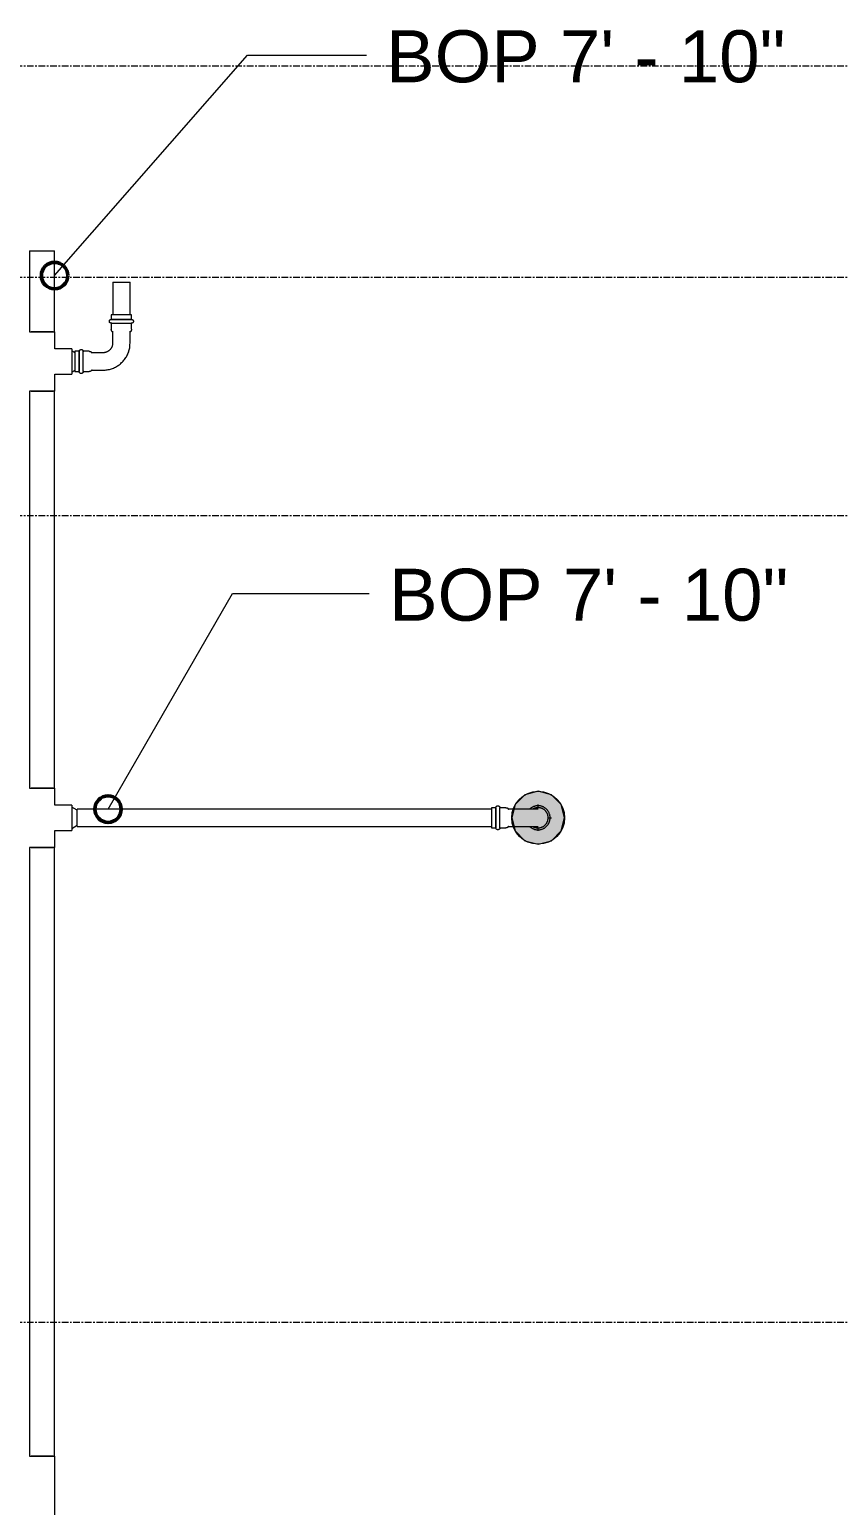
# Model space of a CAD drawing. Header units: inches. Extents: x -3679 to 241, y -496 to 1784.
# Drawn here: x -1073.6 to -1012.4, y 384.1 to 495.7 of the extents above; entities that cross this region are included whole.
import ezdxf

# ---------------------------------------------------------------- set-up
doc = ezdxf.new("R2010")
doc.units = ezdxf.units.IN
doc.header["$MEASUREMENT"] = 0
doc.linetypes.add('Grid Line', pattern=[0.875, 0.5, -0.125, 0.125, -0.125])
for name, color, linetype, lineweight in [('A-ANNO-NOTE', 250, 'Continuous', 9), ('G-ANNO-DIMS', 251, 'Continuous', 9), ('P-PIPE', 1, 'Continuous', 9), ('P-PIPE-CNTR', 1, 'Continuous', 9), ('S-GRID', 8, 'Continuous', 9)]:
    doc.layers.add(name, color=color, linetype=linetype, lineweight=lineweight)
doc.styles.add('Arial', font='arial.ttf', dxfattribs={"height": 3.934132})

# ---------------------------------------------------------------- blocks, each defined once
blk = doc.blocks.new('Victaulic-VicPress316-Elbow 90-45deg Style P568_P571 - Standard-V1-SECOND LEVEL')
at = {"layer": 'P-PIPE'}
for p, q in [((-0.77, 3.52), (-0.77, 3.18)), ((0.77, 3.52), (-0.77, 3.52)), ((0.77, 3.18), (0.77, 3.52)), ((-0.77, 3.18), (0.77, 3.18)), ((-0.77, 2.89), (-0.77, 2.44)), ((-0.77, 2.89), (0.77, 2.89)), ((-0.66, 2.28), (-0.66, 1.39)), ((0.66, 1.39), (0.66, 2.28)), ((0.77, 2.44), (0.77, 2.89)), ((-3.18, 0.77), (-3.52, 0.77)), ((-3.52, 0.77), (-3.52, -0.77)), ((-3.18, -0.77), (-3.18, 0.77)), ((-2.44, 0.77), (-2.89, 0.77)), ((-2.89, -0.77), (-2.89, 0.77)), ((-1.39, 0.66), (-2.28, 0.66)), ((-3.52, -0.77), (-3.18, -0.77)), ((-2.89, -0.77), (-2.44, -0.77)), ((-2.28, -0.66), (-1.39, -0.66))]:
    blk.add_line(p, q, dxfattribs=at)
at = {"layer": 'P-PIPE', "flags": 128}
for points in [[(-0.77, 2.89), (-0.77, 2.89), (-0.78, 2.89), (-0.78, 2.89), (-0.79, 2.89), (-0.8, 2.89), (-0.8, 2.89), (-0.81, 2.9), (-0.81, 2.9), (-0.82, 2.9), (-0.82, 2.9), (-0.83, 2.9), (-0.83, 2.91), (-0.84, 2.91), (-0.84, 2.91), (-0.85, 2.92), (-0.85, 2.92), (-0.86, 2.92), (-0.86, 2.93), (-0.87, 2.93), (-0.87, 2.93), (-0.87, 2.94), (-0.88, 2.94), (-0.88, 2.95), (-0.89, 2.95), (-0.89, 2.96), (-0.89, 2.96), (-0.89, 2.97), (-0.9, 2.97), (-0.9, 2.98), (-0.9, 2.98), (-0.9, 2.99), (-0.91, 2.99), (-0.91, 3), (-0.91, 3.01), (-0.91, 3.01), (-0.91, 3.02), (-0.91, 3.02), (-0.91, 3.03), (-0.91, 3.03), (-0.91, 3.04), (-0.91, 3.05), (-0.91, 3.05), (-0.91, 3.06), (-0.91, 3.06), (-0.91, 3.07), (-0.91, 3.07), (-0.91, 3.08), (-0.9, 3.09), (-0.9, 3.09), (-0.9, 3.1), (-0.9, 3.1), (-0.89, 3.11), (-0.89, 3.11), (-0.89, 3.12), (-0.88, 3.12), (-0.88, 3.13), (-0.88, 3.13), (-0.87, 3.14), (-0.87, 3.14), (-0.86, 3.14), (-0.86, 3.15), (-0.86, 3.15), (-0.85, 3.15), (-0.85, 3.16), (-0.84, 3.16), (-0.84, 3.16), (-0.83, 3.17), (-0.83, 3.17), (-0.82, 3.17), (-0.82, 3.17), (-0.81, 3.17), (-0.8, 3.18), (-0.8, 3.18), (-0.79, 3.18), (-0.79, 3.18), (-0.78, 3.18), (-0.78, 3.18), (-0.77, 3.18), (-0.77, 3.18)], [(0.77, 3.18), (0.77, 3.18), (0.76, 3.18), (0.76, 3.18), (0.76, 3.18), (0.75, 3.18), (0.74, 3.18), (0.74, 3.18), (0.73, 3.18), (0.72, 3.18), (0.71, 3.18), (0.69, 3.18), (0.68, 3.18), (0.67, 3.18), (0.65, 3.18), (0.63, 3.18), (0.61, 3.18), (0.6, 3.18), (0.58, 3.18), (0.56, 3.18), (0.53, 3.18), (0.51, 3.18), (0.49, 3.18), (0.46, 3.18), (0.44, 3.18), (0.41, 3.18), (0.39, 3.18), (0.36, 3.18), (0.33, 3.18), (0.31, 3.18), (0.28, 3.18), (0.25, 3.18), (0.22, 3.18), (0.19, 3.18), (0.16, 3.18), (0.13, 3.18), (0.1, 3.18), (0.07, 3.18), (0.04, 3.18), (0.01, 3.18), (-0.02, 3.18), (-0.05, 3.18), (-0.08, 3.18), (-0.11, 3.18), (-0.14, 3.18), (-0.17, 3.18), (-0.2, 3.18), (-0.23, 3.18), (-0.26, 3.18), (-0.29, 3.18), (-0.32, 3.18), (-0.35, 3.18), (-0.37, 3.18), (-0.4, 3.18), (-0.43, 3.18), (-0.45, 3.18), (-0.48, 3.18), (-0.5, 3.18), (-0.52, 3.18), (-0.54, 3.18), (-0.57, 3.18), (-0.59, 3.18), (-0.6, 3.18), (-0.62, 3.18), (-0.64, 3.18), (-0.66, 3.18), (-0.67, 3.18), (-0.69, 3.18), (-0.7, 3.18), (-0.71, 3.18), (-0.72, 3.18), (-0.73, 3.18), (-0.74, 3.18), (-0.75, 3.18), (-0.75, 3.18), (-0.76, 3.18), (-0.76, 3.18), (-0.77, 3.18), (-0.77, 3.18), (-0.77, 3.18)], [(-0.77, 3.18), (-0.77, 3.18), (-0.76, 3.18), (-0.76, 3.18), (-0.76, 3.18), (-0.75, 3.18), (-0.74, 3.18), (-0.74, 3.18), (-0.73, 3.18)], [(-0.77, 2.89), (-0.77, 2.89), (-0.76, 2.89), (-0.76, 2.89), (-0.76, 2.89), (-0.75, 2.89), (-0.74, 2.89), (-0.74, 2.89), (-0.73, 2.89), (-0.72, 2.89), (-0.71, 2.89), (-0.69, 2.89), (-0.68, 2.89), (-0.67, 2.89), (-0.65, 2.89), (-0.63, 2.89), (-0.61, 2.89), (-0.6, 2.89), (-0.58, 2.89), (-0.56, 2.89), (-0.53, 2.89), (-0.51, 2.89), (-0.49, 2.89), (-0.46, 2.89), (-0.44, 2.89), (-0.41, 2.89), (-0.39, 2.89), (-0.36, 2.89), (-0.33, 2.89), (-0.31, 2.89), (-0.28, 2.89), (-0.25, 2.89), (-0.22, 2.89), (-0.19, 2.89), (-0.16, 2.89), (-0.13, 2.89), (-0.1, 2.89), (-0.07, 2.89), (-0.04, 2.89), (-0.01, 2.89), (0.02, 2.89), (0.05, 2.89), (0.08, 2.89), (0.11, 2.89), (0.14, 2.89), (0.17, 2.89), (0.2, 2.89), (0.23, 2.89), (0.26, 2.89), (0.29, 2.89), (0.32, 2.89), (0.35, 2.89), (0.37, 2.89), (0.4, 2.89), (0.43, 2.89), (0.45, 2.89), (0.48, 2.89), (0.5, 2.89), (0.52, 2.89), (0.54, 2.89), (0.57, 2.89), (0.59, 2.89), (0.6, 2.89), (0.62, 2.89), (0.64, 2.89), (0.66, 2.89), (0.67, 2.89), (0.69, 2.89), (0.7, 2.89), (0.71, 2.89), (0.72, 2.89), (0.73, 2.89), (0.74, 2.89), (0.75, 2.89), (0.75, 2.89), (0.76, 2.89), (0.76, 2.89), (0.77, 2.89), (0.77, 2.89), (0.77, 2.89)], [(-0.72, 2.89), (-0.73, 2.89), (-0.74, 2.89), (-0.75, 2.89), (-0.75, 2.89), (-0.76, 2.89), (-0.76, 2.89), (-0.77, 2.89), (-0.77, 2.89), (-0.77, 2.89)], [(-0.66, 2.22), (-0.67, 2.23), (-0.67, 2.23), (-0.68, 2.24), (-0.69, 2.25), (-0.7, 2.26), (-0.7, 2.27), (-0.71, 2.27), (-0.72, 2.28), (-0.72, 2.29), (-0.73, 2.3), (-0.73, 2.31), (-0.74, 2.32), (-0.74, 2.33), (-0.75, 2.34), (-0.75, 2.35), (-0.76, 2.36), (-0.76, 2.37), (-0.76, 2.38), (-0.76, 2.39), (-0.76, 2.4), (-0.77, 2.42), (-0.77, 2.43), (-0.77, 2.44), (-0.77, 2.44)], [(0.77, 2.44), (0.77, 2.43), (0.77, 2.42), (0.76, 2.41), (0.76, 2.4), (0.76, 2.38), (0.76, 2.37), (0.76, 2.36), (0.75, 2.35), (0.75, 2.34), (0.74, 2.33), (0.74, 2.32), (0.74, 2.31), (0.73, 2.3), (0.72, 2.29), (0.72, 2.29), (0.71, 2.28), (0.71, 2.27), (0.7, 2.26), (0.69, 2.25), (0.68, 2.24), (0.68, 2.24), (0.67, 2.23), (0.66, 2.22), (0.66, 2.22)], [(0.72, 3.18), (0.73, 3.18), (0.74, 3.18), (0.75, 3.18), (0.75, 3.18), (0.76, 3.18), (0.76, 3.18), (0.77, 3.18), (0.77, 3.18), (0.77, 3.18)], [(0.77, 2.89), (0.77, 2.89), (0.76, 2.89), (0.76, 2.89), (0.76, 2.89), (0.75, 2.89), (0.74, 2.89), (0.74, 2.89), (0.73, 2.89)], [(0.77, 3.18), (0.77, 3.18), (0.78, 3.18), (0.78, 3.18), (0.79, 3.18), (0.8, 3.18), (0.8, 3.18), (0.81, 3.18), (0.81, 3.17), (0.82, 3.17), (0.82, 3.17), (0.83, 3.17), (0.83, 3.17), (0.84, 3.16), (0.84, 3.16), (0.85, 3.16), (0.85, 3.15), (0.86, 3.15), (0.86, 3.15), (0.87, 3.14), (0.87, 3.14), (0.87, 3.13), (0.88, 3.13), (0.88, 3.12), (0.89, 3.12), (0.89, 3.11), (0.89, 3.11), (0.89, 3.1), (0.9, 3.1), (0.9, 3.09), (0.9, 3.09), (0.9, 3.08), (0.91, 3.08), (0.91, 3.07), (0.91, 3.07), (0.91, 3.06), (0.91, 3.05), (0.91, 3.05), (0.91, 3.04), (0.91, 3.04), (0.91, 3.03), (0.91, 3.03), (0.91, 3.02), (0.91, 3.01), (0.91, 3.01), (0.91, 3), (0.91, 3), (0.91, 2.99), (0.9, 2.99), (0.9, 2.98), (0.9, 2.98), (0.9, 2.97), (0.89, 2.97), (0.89, 2.96), (0.89, 2.96), (0.88, 2.95), (0.88, 2.95), (0.88, 2.94), (0.87, 2.94), (0.87, 2.93), (0.86, 2.93), (0.86, 2.92), (0.86, 2.92), (0.85, 2.92), (0.85, 2.91), (0.84, 2.91), (0.84, 2.91), (0.83, 2.91), (0.83, 2.9), (0.82, 2.9), (0.82, 2.9), (0.81, 2.9), (0.8, 2.9), (0.8, 2.89), (0.79, 2.89), (0.79, 2.89), (0.78, 2.89), (0.78, 2.89), (0.77, 2.89), (0.77, 2.89)], [(-0.66, 1.39), (-0.66, 1.36), (-0.66, 1.33), (-0.66, 1.3), (-0.67, 1.28), (-0.67, 1.25), (-0.68, 1.22), (-0.69, 1.19), (-0.69, 1.16), (-0.7, 1.13), (-0.72, 1.11), (-0.73, 1.08), (-0.74, 1.05), (-0.75, 1.03), (-0.77, 1), (-0.79, 0.98), (-0.8, 0.95), (-0.82, 0.93), (-0.84, 0.91), (-0.86, 0.89), (-0.88, 0.87), (-0.9, 0.85), (-0.92, 0.83), (-0.95, 0.81), (-0.97, 0.79), (-1, 0.77), (-1.02, 0.76), (-1.05, 0.74), (-1.07, 0.73), (-1.1, 0.72), (-1.13, 0.71), (-1.15, 0.7), (-1.18, 0.69), (-1.21, 0.68), (-1.24, 0.67), (-1.27, 0.67), (-1.3, 0.66), (-1.33, 0.66), (-1.36, 0.66), (-1.39, 0.66), (-1.39, 0.66)], [(-1.39, -0.66), (-1.31, -0.66), (-1.23, -0.65), (-1.15, -0.64), (-1.07, -0.63), (-0.99, -0.62), (-0.91, -0.6), (-0.83, -0.58), (-0.75, -0.55), (-0.67, -0.53), (-0.59, -0.5), (-0.52, -0.46), (-0.45, -0.43), (-0.37, -0.39), (-0.3, -0.34), (-0.24, -0.3), (-0.17, -0.25), (-0.1, -0.2), (-0.04, -0.15), (0.02, -0.09), (0.08, -0.04), (0.13, 0.02), (0.19, 0.09), (0.24, 0.15), (0.29, 0.22), (0.33, 0.29), (0.38, 0.35), (0.42, 0.43), (0.45, 0.5), (0.49, 0.57), (0.52, 0.65), (0.55, 0.73), (0.57, 0.81), (0.59, 0.88), (0.61, 0.96), (0.63, 1.04), (0.64, 1.13), (0.65, 1.21), (0.65, 1.29), (0.66, 1.37), (0.66, 1.39)], [(-3.18, 0.77), (-3.18, 0.77), (-3.18, 0.78), (-3.18, 0.78), (-3.18, 0.79), (-3.18, 0.8), (-3.18, 0.8), (-3.18, 0.81), (-3.17, 0.81), (-3.17, 0.82), (-3.17, 0.82), (-3.17, 0.83), (-3.17, 0.83), (-3.16, 0.84), (-3.16, 0.84), (-3.16, 0.85), (-3.15, 0.85), (-3.15, 0.86), (-3.15, 0.86), (-3.14, 0.87), (-3.14, 0.87), (-3.13, 0.87), (-3.13, 0.88), (-3.12, 0.88), (-3.12, 0.89), (-3.11, 0.89), (-3.11, 0.89), (-3.1, 0.89), (-3.1, 0.9), (-3.09, 0.9), (-3.09, 0.9), (-3.08, 0.9), (-3.08, 0.91), (-3.07, 0.91), (-3.07, 0.91), (-3.06, 0.91), (-3.05, 0.91), (-3.05, 0.91), (-3.04, 0.91), (-3.04, 0.91), (-3.03, 0.91), (-3.03, 0.91), (-3.02, 0.91), (-3.01, 0.91), (-3.01, 0.91), (-3, 0.91), (-3, 0.91), (-2.99, 0.91), (-2.99, 0.9), (-2.98, 0.9), (-2.98, 0.9), (-2.97, 0.9), (-2.97, 0.89), (-2.96, 0.89), (-2.96, 0.89), (-2.95, 0.88), (-2.95, 0.88), (-2.94, 0.88), (-2.94, 0.87), (-2.93, 0.87), (-2.93, 0.86), (-2.92, 0.86), (-2.92, 0.86), (-2.92, 0.85), (-2.91, 0.85), (-2.91, 0.84), (-2.91, 0.84), (-2.91, 0.83), (-2.9, 0.83), (-2.9, 0.82), (-2.9, 0.82), (-2.9, 0.81), (-2.9, 0.8), (-2.89, 0.8), (-2.89, 0.79), (-2.89, 0.79), (-2.89, 0.78), (-2.89, 0.78), (-2.89, 0.77), (-2.89, 0.77)], [(-3.18, 0.77), (-3.18, 0.77), (-3.18, 0.76), (-3.18, 0.76), (-3.18, 0.76), (-3.18, 0.75), (-3.18, 0.74), (-3.18, 0.74), (-3.18, 0.73), (-3.18, 0.72), (-3.18, 0.71), (-3.18, 0.69), (-3.18, 0.68), (-3.18, 0.67), (-3.18, 0.65), (-3.18, 0.63), (-3.18, 0.61), (-3.18, 0.6), (-3.18, 0.58), (-3.18, 0.56), (-3.18, 0.53), (-3.18, 0.51), (-3.18, 0.49), (-3.18, 0.46), (-3.18, 0.44), (-3.18, 0.41), (-3.18, 0.39), (-3.18, 0.36), (-3.18, 0.33), (-3.18, 0.31), (-3.18, 0.28), (-3.18, 0.25), (-3.18, 0.22), (-3.18, 0.19), (-3.18, 0.16), (-3.18, 0.13), (-3.18, 0.1), (-3.18, 0.07), (-3.18, 0.04), (-3.18, 0.01), (-3.18, -0.02), (-3.18, -0.05), (-3.18, -0.08), (-3.18, -0.11), (-3.18, -0.14), (-3.18, -0.17), (-3.18, -0.2), (-3.18, -0.23), (-3.18, -0.26), (-3.18, -0.29), (-3.18, -0.32), (-3.18, -0.35), (-3.18, -0.37), (-3.18, -0.4), (-3.18, -0.43), (-3.18, -0.45), (-3.18, -0.48), (-3.18, -0.5), (-3.18, -0.52), (-3.18, -0.54), (-3.18, -0.57), (-3.18, -0.59), (-3.18, -0.6), (-3.18, -0.62), (-3.18, -0.64), (-3.18, -0.66), (-3.18, -0.67), (-3.18, -0.69), (-3.18, -0.7), (-3.18, -0.71), (-3.18, -0.72), (-3.18, -0.73), (-3.18, -0.74), (-3.18, -0.75), (-3.18, -0.75), (-3.18, -0.76), (-3.18, -0.76), (-3.18, -0.77), (-3.18, -0.77), (-3.18, -0.77)], [(-3.18, 0.72), (-3.18, 0.73), (-3.18, 0.74), (-3.18, 0.75), (-3.18, 0.75), (-3.18, 0.76), (-3.18, 0.76), (-3.18, 0.77), (-3.18, 0.77), (-3.18, 0.77)], [(-2.89, -0.77), (-2.89, -0.77), (-2.89, -0.76), (-2.89, -0.76), (-2.89, -0.76), (-2.89, -0.75), (-2.89, -0.74), (-2.89, -0.74), (-2.89, -0.73), (-2.89, -0.72), (-2.89, -0.71), (-2.89, -0.69), (-2.89, -0.68), (-2.89, -0.67), (-2.89, -0.65), (-2.89, -0.63), (-2.89, -0.61), (-2.89, -0.6), (-2.89, -0.58), (-2.89, -0.56), (-2.89, -0.53), (-2.89, -0.51), (-2.89, -0.49), (-2.89, -0.46), (-2.89, -0.44), (-2.89, -0.41), (-2.89, -0.39), (-2.89, -0.36), (-2.89, -0.33), (-2.89, -0.31), (-2.89, -0.28), (-2.89, -0.25), (-2.89, -0.22), (-2.89, -0.19), (-2.89, -0.16), (-2.89, -0.13), (-2.89, -0.1), (-2.89, -0.07), (-2.89, -0.04), (-2.89, -0.01), (-2.89, 0.02), (-2.89, 0.05), (-2.89, 0.08), (-2.89, 0.11), (-2.89, 0.14), (-2.89, 0.17), (-2.89, 0.2), (-2.89, 0.23), (-2.89, 0.26), (-2.89, 0.29), (-2.89, 0.32), (-2.89, 0.35), (-2.89, 0.37), (-2.89, 0.4), (-2.89, 0.43), (-2.89, 0.45), (-2.89, 0.48), (-2.89, 0.5), (-2.89, 0.52), (-2.89, 0.54), (-2.89, 0.57), (-2.89, 0.59), (-2.89, 0.6), (-2.89, 0.62), (-2.89, 0.64), (-2.89, 0.66), (-2.89, 0.67), (-2.89, 0.69), (-2.89, 0.7), (-2.89, 0.71), (-2.89, 0.72), (-2.89, 0.73), (-2.89, 0.74), (-2.89, 0.75), (-2.89, 0.75), (-2.89, 0.76), (-2.89, 0.76), (-2.89, 0.77), (-2.89, 0.77), (-2.89, 0.77)], [(-2.89, 0.77), (-2.89, 0.77), (-2.89, 0.76), (-2.89, 0.76), (-2.89, 0.76), (-2.89, 0.75), (-2.89, 0.74), (-2.89, 0.74), (-2.89, 0.73)], [(-2.44, 0.77), (-2.43, 0.77), (-2.42, 0.77), (-2.41, 0.76), (-2.4, 0.76), (-2.38, 0.76), (-2.37, 0.76), (-2.36, 0.76), (-2.35, 0.75), (-2.34, 0.75), (-2.33, 0.74), (-2.32, 0.74), (-2.31, 0.74), (-2.3, 0.73), (-2.29, 0.72), (-2.29, 0.72), (-2.28, 0.71), (-2.27, 0.71), (-2.26, 0.7), (-2.25, 0.69), (-2.24, 0.68), (-2.24, 0.68), (-2.23, 0.67), (-2.22, 0.66), (-2.22, 0.66)], [(-3.18, -0.77), (-3.18, -0.77), (-3.18, -0.76), (-3.18, -0.76), (-3.18, -0.76), (-3.18, -0.75), (-3.18, -0.74), (-3.18, -0.74), (-3.18, -0.73)], [(-2.89, -0.77), (-2.89, -0.77), (-2.89, -0.78), (-2.89, -0.78), (-2.89, -0.79), (-2.89, -0.8), (-2.89, -0.8), (-2.9, -0.81), (-2.9, -0.81), (-2.9, -0.82), (-2.9, -0.82), (-2.9, -0.83), (-2.91, -0.83), (-2.91, -0.84), (-2.91, -0.84), (-2.92, -0.85), (-2.92, -0.85), (-2.92, -0.86), (-2.93, -0.86), (-2.93, -0.87), (-2.93, -0.87), (-2.94, -0.87), (-2.94, -0.88), (-2.95, -0.88), (-2.95, -0.89), (-2.96, -0.89), (-2.96, -0.89), (-2.97, -0.89), (-2.97, -0.9), (-2.98, -0.9), (-2.98, -0.9), (-2.99, -0.9), (-2.99, -0.91), (-3, -0.91), (-3.01, -0.91), (-3.01, -0.91), (-3.02, -0.91), (-3.02, -0.91), (-3.03, -0.91), (-3.03, -0.91), (-3.04, -0.91), (-3.05, -0.91), (-3.05, -0.91), (-3.06, -0.91), (-3.06, -0.91), (-3.07, -0.91), (-3.07, -0.91), (-3.08, -0.91), (-3.09, -0.9), (-3.09, -0.9), (-3.1, -0.9), (-3.1, -0.9), (-3.11, -0.89), (-3.11, -0.89), (-3.12, -0.89), (-3.12, -0.88), (-3.13, -0.88), (-3.13, -0.88), (-3.14, -0.87), (-3.14, -0.87), (-3.14, -0.86), (-3.15, -0.86), (-3.15, -0.86), (-3.15, -0.85), (-3.16, -0.85), (-3.16, -0.84), (-3.16, -0.84), (-3.17, -0.83), (-3.17, -0.83), (-3.17, -0.82), (-3.17, -0.82), (-3.17, -0.81), (-3.18, -0.8), (-3.18, -0.8), (-3.18, -0.79), (-3.18, -0.79), (-3.18, -0.78), (-3.18, -0.78), (-3.18, -0.77), (-3.18, -0.77)], [(-2.89, -0.72), (-2.89, -0.73), (-2.89, -0.74), (-2.89, -0.75), (-2.89, -0.75), (-2.89, -0.76), (-2.89, -0.76), (-2.89, -0.77), (-2.89, -0.77), (-2.89, -0.77)], [(-2.22, -0.66), (-2.23, -0.67), (-2.23, -0.67), (-2.24, -0.68), (-2.25, -0.69), (-2.26, -0.7), (-2.27, -0.7), (-2.27, -0.71), (-2.28, -0.72), (-2.29, -0.72), (-2.3, -0.73), (-2.31, -0.73), (-2.32, -0.74), (-2.33, -0.74), (-2.34, -0.75), (-2.35, -0.75), (-2.36, -0.76), (-2.37, -0.76), (-2.38, -0.76), (-2.39, -0.76), (-2.4, -0.76), (-2.42, -0.77), (-2.43, -0.77), (-2.44, -0.77), (-2.44, -0.77)]]:
    blk.add_lwpolyline(points, dxfattribs=at)
blk = doc.blocks.new('Victaulic-VicPress316-Elbow 90-45deg Style P568_P571 - Standard-V2-SECOND LEVEL')
at = {"layer": 'P-PIPE'}
for p, q in [((-3203.7, 731.1), (-3203.7, 730.2)), ((-3202.39, 730.21), (-3202.39, 731.1)), ((-3203.81, 730.05), (-3203.81, 729.6)), ((-3202.28, 729.6), (-3202.28, 730.05)), ((-3203.05, 729.6), (-3203.81, 729.6)), ((-3203.81, 729.31), (-3203.81, 728.97)), ((-3203.05, 729.31), (-3203.81, 729.31)), ((-3203.81, 728.97), (-3203.05, 728.97)), ((-3202.28, 729.6), (-3203.05, 729.6)), ((-3202.28, 729.31), (-3203.05, 729.31)), ((-3203.05, 728.97), (-3202.28, 728.97)), ((-3202.28, 728.97), (-3202.28, 729.31))]:
    blk.add_line(p, q, dxfattribs=at)
at = {"layer": 'P-PIPE', "flags": 128}
for points in [[(-3203.05, 733.4), (-3203.08, 733.4), (-3203.12, 733.4), (-3203.16, 733.4), (-3203.19, 733.39), (-3203.23, 733.38), (-3203.26, 733.38), (-3203.3, 733.37), (-3203.33, 733.36), (-3203.37, 733.34), (-3203.4, 733.33), (-3203.43, 733.32), (-3203.47, 733.3), (-3203.5, 733.28), (-3203.53, 733.26), (-3203.56, 733.24), (-3203.59, 733.22), (-3203.62, 733.2), (-3203.65, 733.18), (-3203.67, 733.15), (-3203.7, 733.13), (-3203.73, 733.1), (-3203.75, 733.07), (-3203.77, 733.04), (-3203.79, 733.01), (-3203.81, 732.98), (-3203.83, 732.95), (-3203.85, 732.92), (-3203.87, 732.89), (-3203.88, 732.85), (-3203.9, 732.82), (-3203.91, 732.79), (-3203.92, 732.75), (-3203.93, 732.72), (-3203.94, 732.68), (-3203.94, 732.65), (-3203.95, 732.61), (-3203.95, 732.57), (-3203.96, 732.54), (-3203.96, 732.5), (-3203.96, 732.46), (-3203.96, 732.43), (-3203.95, 732.39), (-3203.95, 732.35), (-3203.94, 732.32), (-3203.93, 732.28), (-3203.93, 732.25), (-3203.91, 732.21), (-3203.9, 732.18), (-3203.89, 732.14), (-3203.88, 732.11), (-3203.86, 732.08), (-3203.84, 732.05), (-3203.82, 732.01), (-3203.8, 731.98), (-3203.78, 731.95), (-3203.76, 731.92), (-3203.74, 731.9), (-3203.71, 731.87)], [(-3203.05, 733.26), (-3203.08, 733.26), (-3203.11, 733.25), (-3203.14, 733.25), (-3203.17, 733.25), (-3203.2, 733.24), (-3203.23, 733.23), (-3203.26, 733.23), (-3203.29, 733.22), (-3203.32, 733.21), (-3203.34, 733.2), (-3203.37, 733.18), (-3203.4, 733.17), (-3203.43, 733.16), (-3203.45, 733.14), (-3203.48, 733.12), (-3203.5, 733.1), (-3203.53, 733.09), (-3203.55, 733.07), (-3203.57, 733.05), (-3203.6, 733.02), (-3203.62, 733), (-3203.64, 732.98), (-3203.66, 732.95), (-3203.67, 732.93), (-3203.69, 732.9), (-3203.71, 732.88), (-3203.72, 732.85), (-3203.74, 732.82), (-3203.75, 732.8), (-3203.76, 732.77), (-3203.77, 732.74), (-3203.78, 732.71), (-3203.79, 732.68), (-3203.8, 732.65), (-3203.8, 732.62), (-3203.81, 732.59), (-3203.81, 732.56), (-3203.81, 732.53), (-3203.81, 732.5), (-3203.81, 732.47), (-3203.81, 732.44), (-3203.81, 732.41), (-3203.8, 732.38), (-3203.8, 732.35), (-3203.79, 732.32), (-3203.78, 732.29), (-3203.78, 732.26), (-3203.77, 732.23), (-3203.76, 732.2), (-3203.74, 732.17), (-3203.73, 732.14), (-3203.72, 732.12), (-3203.7, 732.1)], [(-3202.39, 731.86), (-3202.37, 731.88), (-3202.34, 731.91), (-3202.32, 731.94), (-3202.3, 731.97), (-3202.28, 732), (-3202.26, 732.03), (-3202.24, 732.06), (-3202.23, 732.09), (-3202.21, 732.13), (-3202.2, 732.16), (-3202.18, 732.19), (-3202.17, 732.23), (-3202.16, 732.26), (-3202.15, 732.3), (-3202.15, 732.33), (-3202.14, 732.37), (-3202.14, 732.41), (-3202.14, 732.44), (-3202.13, 732.48), (-3202.13, 732.52), (-3202.14, 732.55), (-3202.14, 732.59), (-3202.14, 732.63), (-3202.15, 732.66), (-3202.16, 732.7), (-3202.17, 732.73), (-3202.18, 732.77), (-3202.19, 732.8), (-3202.2, 732.84), (-3202.22, 732.87), (-3202.23, 732.9), (-3202.25, 732.93), (-3202.27, 732.97), (-3202.29, 733), (-3202.31, 733.03), (-3202.33, 733.06), (-3202.35, 733.08), (-3202.38, 733.11), (-3202.4, 733.14), (-3202.43, 733.16), (-3202.46, 733.19), (-3202.49, 733.21), (-3202.51, 733.23), (-3202.55, 733.25), (-3202.58, 733.27), (-3202.61, 733.29), (-3202.64, 733.31), (-3202.67, 733.32), (-3202.71, 733.34), (-3202.74, 733.35), (-3202.78, 733.36), (-3202.81, 733.37), (-3202.85, 733.38), (-3202.88, 733.39), (-3202.92, 733.39), (-3202.95, 733.4), (-3202.99, 733.4), (-3203.03, 733.4), (-3203.05, 733.4)], [(-3202.39, 732.1), (-3202.37, 732.13), (-3202.36, 732.16), (-3202.34, 732.18), (-3202.33, 732.21), (-3202.32, 732.24), (-3202.31, 732.27), (-3202.3, 732.3), (-3202.3, 732.33), (-3202.29, 732.36), (-3202.29, 732.39), (-3202.28, 732.42), (-3202.28, 732.45), (-3202.28, 732.48), (-3202.28, 732.51), (-3202.28, 732.54), (-3202.28, 732.57), (-3202.29, 732.6), (-3202.29, 732.63), (-3202.3, 732.66), (-3202.31, 732.69), (-3202.32, 732.72), (-3202.33, 732.75), (-3202.34, 732.78), (-3202.35, 732.81), (-3202.36, 732.84), (-3202.38, 732.86), (-3202.39, 732.89), (-3202.41, 732.92), (-3202.43, 732.94), (-3202.44, 732.97), (-3202.46, 732.99), (-3202.48, 733.01), (-3202.51, 733.03), (-3202.53, 733.06), (-3202.55, 733.08), (-3202.58, 733.09), (-3202.6, 733.11), (-3202.62, 733.13), (-3202.65, 733.15), (-3202.68, 733.16), (-3202.7, 733.18), (-3202.73, 733.19), (-3202.76, 733.2), (-3202.79, 733.21), (-3202.82, 733.22), (-3202.85, 733.23), (-3202.88, 733.24), (-3202.91, 733.24), (-3202.94, 733.25), (-3202.97, 733.25), (-3203, 733.26), (-3203.03, 733.26), (-3203.05, 733.26)], [(-3203.7, 732.49), (-3203.7, 732.49), (-3203.7, 732.49), (-3203.7, 732.48), (-3203.7, 732.47), (-3203.7, 732.46), (-3203.7, 732.45), (-3203.7, 732.44), (-3203.7, 732.42), (-3203.7, 732.4), (-3203.7, 732.38), (-3203.7, 732.36), (-3203.7, 732.33), (-3203.7, 732.31), (-3203.7, 732.28), (-3203.7, 732.25), (-3203.7, 732.21), (-3203.7, 732.18), (-3203.7, 732.14), (-3203.7, 732.11), (-3203.7, 732.07), (-3203.7, 732.03), (-3203.7, 731.98), (-3203.7, 731.94), (-3203.7, 731.9), (-3203.7, 731.85), (-3203.7, 731.8), (-3203.7, 731.75), (-3203.7, 731.7), (-3203.7, 731.65), (-3203.7, 731.6), (-3203.7, 731.55), (-3203.7, 731.5), (-3203.7, 731.44), (-3203.7, 731.39), (-3203.7, 731.33), (-3203.7, 731.28), (-3203.7, 731.22), (-3203.7, 731.17), (-3203.7, 731.11), (-3203.7, 731.1)], [(-3202.39, 731.1), (-3202.39, 731.15), (-3202.39, 731.21), (-3202.39, 731.26), (-3202.39, 731.32), (-3202.39, 731.37), (-3202.39, 731.43), (-3202.39, 731.48), (-3202.39, 731.54), (-3202.39, 731.59), (-3202.39, 731.64), (-3202.39, 731.69), (-3202.39, 731.74), (-3202.39, 731.79), (-3202.39, 731.84), (-3202.39, 731.88), (-3202.39, 731.93), (-3202.39, 731.97), (-3202.39, 732.02), (-3202.39, 732.06), (-3202.39, 732.1), (-3202.39, 732.13), (-3202.39, 732.17), (-3202.39, 732.21), (-3202.39, 732.24), (-3202.39, 732.27), (-3202.39, 732.3), (-3202.39, 732.33), (-3202.39, 732.35), (-3202.39, 732.37), (-3202.39, 732.4), (-3202.39, 732.41), (-3202.39, 732.43), (-3202.39, 732.45), (-3202.39, 732.46), (-3202.39, 732.47), (-3202.39, 732.48), (-3202.39, 732.48), (-3202.39, 732.49), (-3202.39, 732.49), (-3202.39, 732.49)], [(-3203.81, 730.05), (-3203.81, 730.06), (-3203.81, 730.07), (-3203.81, 730.08), (-3203.81, 730.09), (-3203.81, 730.11), (-3203.8, 730.12), (-3203.8, 730.13), (-3203.8, 730.14), (-3203.8, 730.15), (-3203.79, 730.16), (-3203.79, 730.17), (-3203.78, 730.18), (-3203.78, 730.19), (-3203.77, 730.2), (-3203.76, 730.2), (-3203.76, 730.21), (-3203.75, 730.22), (-3203.74, 730.23), (-3203.74, 730.24), (-3203.73, 730.25), (-3203.72, 730.25), (-3203.71, 730.26), (-3203.71, 730.27), (-3203.7, 730.27)], [(-3202.39, 730.27), (-3202.38, 730.26), (-3202.37, 730.26), (-3202.36, 730.25), (-3202.36, 730.24), (-3202.35, 730.23), (-3202.34, 730.22), (-3202.33, 730.22), (-3202.33, 730.21), (-3202.32, 730.2), (-3202.32, 730.19), (-3202.31, 730.18), (-3202.31, 730.17), (-3202.3, 730.16), (-3202.3, 730.15), (-3202.29, 730.14), (-3202.29, 730.13), (-3202.29, 730.12), (-3202.29, 730.11), (-3202.28, 730.1), (-3202.28, 730.09), (-3202.28, 730.07), (-3202.28, 730.06), (-3202.28, 730.05), (-3202.28, 730.05)], [(-3203.81, 729.31), (-3203.82, 729.31), (-3203.82, 729.31), (-3203.83, 729.31), (-3203.84, 729.31), (-3203.84, 729.31), (-3203.85, 729.31), (-3203.85, 729.31), (-3203.86, 729.32), (-3203.86, 729.32), (-3203.87, 729.32), (-3203.87, 729.32), (-3203.88, 729.32), (-3203.88, 729.33), (-3203.89, 729.33), (-3203.89, 729.33), (-3203.9, 729.34), (-3203.9, 729.34), (-3203.91, 729.34), (-3203.91, 729.35), (-3203.92, 729.35), (-3203.92, 729.36), (-3203.92, 729.36), (-3203.93, 729.37), (-3203.93, 729.37), (-3203.93, 729.38), (-3203.94, 729.38), (-3203.94, 729.39), (-3203.94, 729.39), (-3203.95, 729.4), (-3203.95, 729.4), (-3203.95, 729.41), (-3203.95, 729.41), (-3203.95, 729.42), (-3203.95, 729.42), (-3203.96, 729.43), (-3203.96, 729.44), (-3203.96, 729.44), (-3203.96, 729.45), (-3203.96, 729.45), (-3203.96, 729.46), (-3203.96, 729.46), (-3203.96, 729.47), (-3203.96, 729.48), (-3203.96, 729.48), (-3203.95, 729.49), (-3203.95, 729.49), (-3203.95, 729.5), (-3203.95, 729.5), (-3203.95, 729.51), (-3203.94, 729.51), (-3203.94, 729.52), (-3203.94, 729.52), (-3203.94, 729.53), (-3203.93, 729.53), (-3203.93, 729.54), (-3203.93, 729.54), (-3203.92, 729.55), (-3203.92, 729.55), (-3203.92, 729.56), (-3203.91, 729.56), (-3203.91, 729.57), (-3203.9, 729.57), (-3203.9, 729.57), (-3203.89, 729.58), (-3203.89, 729.58), (-3203.88, 729.58), (-3203.88, 729.58), (-3203.87, 729.59), (-3203.87, 729.59), (-3203.86, 729.59), (-3203.86, 729.59), (-3203.85, 729.59), (-3203.84, 729.6), (-3203.84, 729.6), (-3203.83, 729.6), (-3203.83, 729.6), (-3203.82, 729.6), (-3203.82, 729.6), (-3203.81, 729.6)], [(-3203.05, 729.6), (-3203.08, 729.6), (-3203.11, 729.6), (-3203.14, 729.6), (-3203.17, 729.6), (-3203.2, 729.6), (-3203.23, 729.6), (-3203.26, 729.6), (-3203.29, 729.6), (-3203.32, 729.6), (-3203.34, 729.6), (-3203.37, 729.6), (-3203.4, 729.6), (-3203.43, 729.6), (-3203.45, 729.6), (-3203.48, 729.6), (-3203.5, 729.6), (-3203.53, 729.6), (-3203.55, 729.6), (-3203.57, 729.6), (-3203.6, 729.6), (-3203.62, 729.6), (-3203.64, 729.6), (-3203.66, 729.6), (-3203.67, 729.6), (-3203.69, 729.6), (-3203.71, 729.6), (-3203.72, 729.6), (-3203.74, 729.6), (-3203.75, 729.6), (-3203.76, 729.6), (-3203.77, 729.6), (-3203.78, 729.6), (-3203.79, 729.6), (-3203.8, 729.6), (-3203.8, 729.6), (-3203.81, 729.6), (-3203.81, 729.6), (-3203.81, 729.6), (-3203.81, 729.6), (-3203.81, 729.6)], [(-3203.81, 729.6), (-3203.81, 729.6), (-3203.81, 729.6), (-3203.81, 729.6), (-3203.8, 729.6), (-3203.8, 729.6), (-3203.79, 729.6), (-3203.78, 729.6), (-3203.77, 729.6)], [(-3203.77, 729.31), (-3203.78, 729.31), (-3203.79, 729.31), (-3203.8, 729.31), (-3203.8, 729.31), (-3203.81, 729.31), (-3203.81, 729.31), (-3203.81, 729.31), (-3203.81, 729.31), (-3203.81, 729.31)], [(-3203.81, 729.31), (-3203.81, 729.31), (-3203.81, 729.31), (-3203.81, 729.31), (-3203.8, 729.31), (-3203.8, 729.31), (-3203.79, 729.31), (-3203.78, 729.31), (-3203.77, 729.31), (-3203.76, 729.31), (-3203.75, 729.31), (-3203.74, 729.31), (-3203.73, 729.31), (-3203.71, 729.31), (-3203.7, 729.31), (-3203.68, 729.31), (-3203.66, 729.31), (-3203.64, 729.31), (-3203.62, 729.31), (-3203.6, 729.31), (-3203.58, 729.31), (-3203.56, 729.31), (-3203.53, 729.31), (-3203.51, 729.31), (-3203.49, 729.31), (-3203.46, 729.31), (-3203.43, 729.31), (-3203.41, 729.31), (-3203.38, 729.31), (-3203.35, 729.31), (-3203.32, 729.31), (-3203.29, 729.31), (-3203.27, 729.31), (-3203.24, 729.31), (-3203.21, 729.31), (-3203.18, 729.31), (-3203.15, 729.31), (-3203.12, 729.31), (-3203.08, 729.31), (-3203.05, 729.31), (-3203.05, 729.31)], [(-3202.28, 729.6), (-3202.28, 729.6), (-3202.28, 729.6), (-3202.29, 729.6), (-3202.29, 729.6), (-3202.29, 729.6), (-3202.3, 729.6), (-3202.31, 729.6), (-3202.32, 729.6), (-3202.33, 729.6), (-3202.34, 729.6), (-3202.35, 729.6), (-3202.37, 729.6), (-3202.38, 729.6), (-3202.4, 729.6), (-3202.41, 729.6), (-3202.43, 729.6), (-3202.45, 729.6), (-3202.47, 729.6), (-3202.49, 729.6), (-3202.51, 729.6), (-3202.53, 729.6), (-3202.56, 729.6), (-3202.58, 729.6), (-3202.61, 729.6), (-3202.63, 729.6), (-3202.66, 729.6), (-3202.68, 729.6), (-3202.71, 729.6), (-3202.74, 729.6), (-3202.77, 729.6), (-3202.8, 729.6), (-3202.83, 729.6), (-3202.86, 729.6), (-3202.89, 729.6), (-3202.92, 729.6), (-3202.95, 729.6), (-3202.98, 729.6), (-3203.01, 729.6), (-3203.04, 729.6), (-3203.05, 729.6)], [(-3203.05, 729.31), (-3203.02, 729.31), (-3202.98, 729.31), (-3202.95, 729.31), (-3202.92, 729.31), (-3202.89, 729.31), (-3202.86, 729.31), (-3202.83, 729.31), (-3202.8, 729.31), (-3202.78, 729.31), (-3202.75, 729.31), (-3202.72, 729.31), (-3202.69, 729.31), (-3202.67, 729.31), (-3202.64, 729.31), (-3202.61, 729.31), (-3202.59, 729.31), (-3202.56, 729.31), (-3202.54, 729.31), (-3202.52, 729.31), (-3202.5, 729.31), (-3202.48, 729.31), (-3202.46, 729.31), (-3202.44, 729.31), (-3202.42, 729.31), (-3202.4, 729.31), (-3202.39, 729.31), (-3202.37, 729.31), (-3202.36, 729.31), (-3202.34, 729.31), (-3202.33, 729.31), (-3202.32, 729.31), (-3202.31, 729.31), (-3202.3, 729.31), (-3202.3, 729.31), (-3202.29, 729.31), (-3202.29, 729.31), (-3202.28, 729.31), (-3202.28, 729.31), (-3202.28, 729.31), (-3202.28, 729.31)], [(-3202.32, 729.6), (-3202.31, 729.6), (-3202.3, 729.6), (-3202.3, 729.6), (-3202.29, 729.6), (-3202.29, 729.6), (-3202.28, 729.6), (-3202.28, 729.6), (-3202.28, 729.6), (-3202.28, 729.6)], [(-3202.28, 729.31), (-3202.28, 729.31), (-3202.28, 729.31), (-3202.29, 729.31), (-3202.29, 729.31), (-3202.29, 729.31), (-3202.3, 729.31), (-3202.31, 729.31), (-3202.32, 729.31)], [(-3202.28, 729.6), (-3202.27, 729.6), (-3202.27, 729.6), (-3202.26, 729.6), (-3202.26, 729.6), (-3202.25, 729.6), (-3202.24, 729.6), (-3202.24, 729.59), (-3202.23, 729.59), (-3202.23, 729.59), (-3202.22, 729.59), (-3202.22, 729.59), (-3202.21, 729.58), (-3202.21, 729.58), (-3202.2, 729.58), (-3202.2, 729.57), (-3202.19, 729.57), (-3202.19, 729.57), (-3202.18, 729.56), (-3202.18, 729.56), (-3202.18, 729.56), (-3202.17, 729.55), (-3202.17, 729.55), (-3202.16, 729.54), (-3202.16, 729.54), (-3202.16, 729.53), (-3202.15, 729.53), (-3202.15, 729.52), (-3202.15, 729.52), (-3202.15, 729.51), (-3202.14, 729.51), (-3202.14, 729.5), (-3202.14, 729.5), (-3202.14, 729.49), (-3202.14, 729.48), (-3202.14, 729.48), (-3202.14, 729.47), (-3202.13, 729.47), (-3202.13, 729.46), (-3202.13, 729.46), (-3202.13, 729.45), (-3202.13, 729.44), (-3202.13, 729.44), (-3202.14, 729.43), (-3202.14, 729.43), (-3202.14, 729.42), (-3202.14, 729.42), (-3202.14, 729.41), (-3202.14, 729.4), (-3202.14, 729.4), (-3202.15, 729.39), (-3202.15, 729.39), (-3202.15, 729.38), (-3202.16, 729.38), (-3202.16, 729.37), (-3202.16, 729.37), (-3202.17, 729.36), (-3202.17, 729.36), (-3202.17, 729.35), (-3202.18, 729.35), (-3202.18, 729.35), (-3202.19, 729.34), (-3202.19, 729.34), (-3202.19, 729.34), (-3202.2, 729.33), (-3202.2, 729.33), (-3202.21, 729.33), (-3202.21, 729.32), (-3202.22, 729.32), (-3202.23, 729.32), (-3202.23, 729.32), (-3202.24, 729.32), (-3202.24, 729.31), (-3202.25, 729.31), (-3202.25, 729.31), (-3202.26, 729.31), (-3202.26, 729.31), (-3202.27, 729.31), (-3202.28, 729.31), (-3202.28, 729.31)]]:
    blk.add_lwpolyline(points, dxfattribs=at)

msp = doc.modelspace()

# ---------------------------------------------------------------- hatches: boundary and pattern name
at = {"layer": 'A-ANNO-NOTE'}
h = msp.add_hatch(color=256, dxfattribs=at)
edge = h.paths.add_edge_path(flags=0)
edge.add_arc((-1035.12, 436.14), 2, 0, 360)
msp.add_hatch(color=256, dxfattribs=at).paths.add_polyline_path([(-1035.12, 434.14), (-1034.12, 434.4), (-1033.39, 435.14), (-1033.12, 436.14), (-1033.39, 437.14), (-1034.12, 437.87), (-1035.12, 438.14), (-1036.12, 437.87), (-1036.86, 437.14), (-1037.12, 436.14), (-1036.86, 435.14), (-1036.12, 434.4)], flags=0)

# ---------------------------------------------------------------- linework, layer by layer
for p, q in [((-1036.12, 437.87), (-1036.86, 437.14)), ((-1035.12, 438.14), (-1036.12, 437.87)), ((-1034.12, 437.87), (-1035.12, 438.14)), ((-1033.39, 437.14), (-1034.12, 437.87)), ((-1036.86, 437.14), (-1037.12, 436.14)), ((-1033.12, 436.14), (-1033.39, 437.14)), ((-1037.12, 436.14), (-1036.86, 435.14)), ((-1033.39, 435.14), (-1033.12, 436.14)), ((-1036.86, 435.14), (-1036.12, 434.4)), ((-1036.12, 434.4), (-1035.12, 434.14)), ((-1035.12, 434.14), (-1034.12, 434.4)), ((-1034.12, 434.4), (-1033.39, 435.14))]:
    msp.add_line(p, q, dxfattribs=at)
msp.add_circle((-1035.12, 436.14), 2, dxfattribs=at)
at = {"layer": 'G-ANNO-DIMS'}
for p, q in [((-1071.68, 477.13), (-1057.1, 493.81)), ((-1057.1, 493.81), (-1048.11, 493.81)), ((-1067.64, 436.79), (-1058.22, 453.1)), ((-1058.22, 453.1), (-1047.89, 453.1))]:
    msp.add_line(p, q, dxfattribs=at)
at = {"layer": 'G-ANNO-DIMS', "lineweight": 50}
for centre in [(-1071.68, 477.13), (-1067.64, 436.79)]:
    msp.add_circle(centre, 1, dxfattribs=at)
at = {"layer": 'P-PIPE'}
for p, q in [((-1073.58, 479), (-1073.58, 472.88)), ((-1073.58, 479), (-1071.68, 479)), ((-1071.68, 472.88), (-1071.68, 479)), ((-1067.28, 476.64), (-1067.28, 474.16)), ((-1067.28, 476.64), (-1065.97, 476.64)), ((-1065.97, 474.16), (-1065.97, 476.64)), ((-1073.58, 472.88), (-1071.67, 472.88)), ((-1073.3, 472.88), (-1073.45, 472.88)), ((-1073.1, 472.88), (-1073.3, 472.88)), ((-1072.87, 472.88), (-1073.1, 472.88)), ((-1072.38, 472.88), (-1072.87, 472.88)), ((-1072.15, 472.88), (-1072.38, 472.88)), ((-1071.95, 472.88), (-1072.15, 472.88)), ((-1071.8, 472.88), (-1071.95, 472.88)), ((-1071.67, 471.59), (-1071.67, 472.88)), ((-1070.38, 471.59), (-1071.67, 471.59)), ((-1070.38, 471.59), (-1070.38, 469.68)), ((-1070.14, 471.3), (-1070.38, 471.45)), ((-1070.38, 469.82), (-1070.14, 469.97)), ((-1071.67, 468.39), (-1071.67, 469.68)), ((-1071.67, 469.68), (-1070.38, 469.68)), ((-1071.67, 468.39), (-1073.58, 468.39)), ((-1073.58, 468.39), (-1073.58, 438.38)), ((-1073.45, 468.39), (-1073.3, 468.39)), ((-1073.3, 468.39), (-1073.1, 468.39)), ((-1073.1, 468.39), (-1072.87, 468.39)), ((-1072.87, 468.39), (-1072.38, 468.39)), ((-1072.38, 468.39), (-1072.15, 468.39)), ((-1072.15, 468.39), (-1071.95, 468.39)), ((-1071.95, 468.39), (-1071.8, 468.39)), ((-1071.68, 438.38), (-1071.68, 468.39)), ((-1073.58, 438.38), (-1071.67, 438.38)), ((-1073.3, 438.38), (-1073.45, 438.38)), ((-1073.1, 438.38), (-1073.3, 438.38)), ((-1072.87, 438.38), (-1073.1, 438.38)), ((-1072.38, 438.38), (-1072.87, 438.38)), ((-1072.15, 438.38), (-1072.38, 438.38)), ((-1071.95, 438.38), (-1072.15, 438.38)), ((-1071.8, 438.38), (-1071.95, 438.38)), ((-1071.67, 437.09), (-1071.67, 438.38)), ((-1070.38, 437.09), (-1071.67, 437.09)), ((-1070.38, 437.09), (-1070.38, 435.18)), ((-1069.97, 436.7), (-1070.38, 436.95)), ((-1038.65, 436.79), (-1069.97, 436.79)), ((-1069.97, 435.48), (-1069.97, 436.79)), ((-1070.38, 435.32), (-1069.97, 435.57)), ((-1069.97, 435.48), (-1038.65, 435.48)), ((-1071.67, 433.89), (-1071.67, 435.18)), ((-1071.67, 435.18), (-1070.38, 435.18)), ((-1071.67, 433.89), (-1073.58, 433.89)), ((-1073.58, 433.89), (-1073.58, 387.88)), ((-1073.45, 433.89), (-1073.3, 433.89)), ((-1073.3, 433.89), (-1073.1, 433.89)), ((-1073.1, 433.89), (-1072.87, 433.89)), ((-1072.87, 433.89), (-1072.38, 433.89)), ((-1072.38, 433.89), (-1072.15, 433.89)), ((-1072.15, 433.89), (-1071.95, 433.89)), ((-1071.95, 433.89), (-1071.8, 433.89)), ((-1071.68, 387.88), (-1071.68, 433.89)), ((-1073.58, 387.88), (-1071.67, 387.88)), ((-1073.3, 387.88), (-1073.45, 387.88)), ((-1073.1, 387.88), (-1073.3, 387.88)), ((-1072.87, 387.88), (-1073.1, 387.88)), ((-1072.38, 387.88), (-1072.87, 387.88)), ((-1072.15, 387.88), (-1072.38, 387.88)), ((-1071.95, 387.88), (-1072.15, 387.88)), ((-1071.8, 387.88), (-1071.95, 387.88)), ((-1071.67, 383.39), (-1071.67, 387.88))]:
    msp.add_line(p, q, dxfattribs=at)
at = {"layer": 'P-PIPE-CNTR'}
for p, q in [((-1035.12, 436.87), (-1035.12, 437.14)), ((-1035.12, 435.14), (-1035.12, 435.4)), ((-1034.39, 436.14), (-1034.12, 436.14))]:
    msp.add_line(p, q, dxfattribs=at)
at = {"layer": 'S-GRID', "linetype": 'Grid Line'}
for p, q in [((-3666.39, 493), (228, 493)), ((-3666.39, 477), (228, 477)), ((-3666.39, 459), (228, 459)), ((-3666.39, 398), (228, 398))]:
    msp.add_line(p, q, dxfattribs=at)

# ---------------------------------------------------------------- block references
at = {"layer": 'P-PIPE'}
msp.add_blockref('Victaulic-VicPress316-Elbow 90-45deg Style P568_P571 - Standard-V1-SECOND LEVEL', (-1066.63, 470.64), dxfattribs=at)
at = {"layer": 'P-PIPE', "rotation": 270}
msp.add_blockref('Victaulic-VicPress316-Elbow 90-45deg Style P568_P571 - Standard-V2-SECOND LEVEL', (-1767.62, -2766.91), dxfattribs=at)

# ---------------------------------------------------------------- texts
at = {"layer": 'G-ANNO-DIMS', "char_height": 3.9341, "width": 35.952, "attachment_point": 1, "line_spacing_factor": 0.938532, "style": 'Arial'}
for insert in [(-1046.61, 495.68), (-1046.39, 454.97)]:
    msp.add_mtext('BOP 7\' - 10"', dxfattribs=dict(at, insert=insert))

doc.saveas('drawing.dxf')
